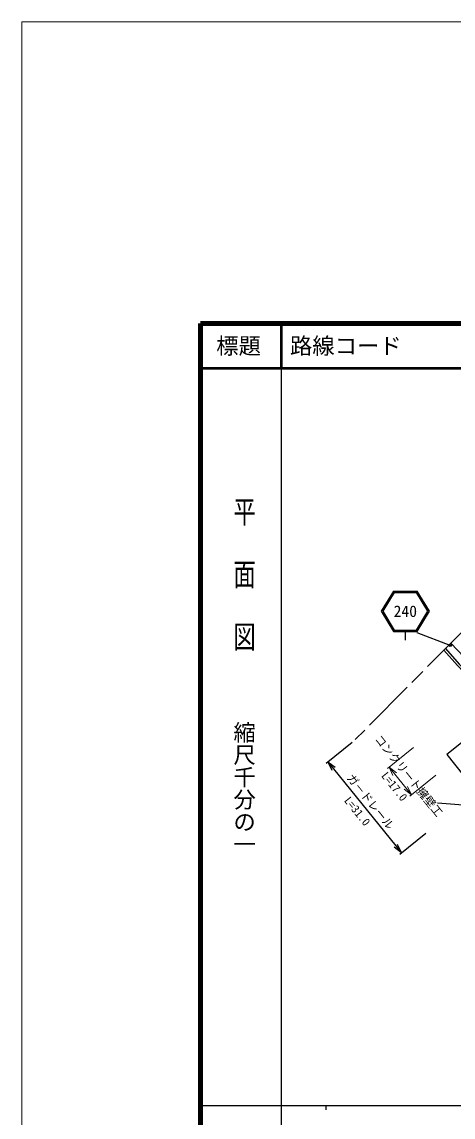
# Model space of a CAD drawing. Units: millimetres, scale not verified. Extents: x 0 to 700000, y -47500 to 447500.
# Drawn here: x 0 to 96512, y 202409 to 447500 of the extents above; entities that cross this region are included whole.
import ezdxf
from ezdxf.enums import TextEntityAlignment as Align

# ---------------------------------------------------------------- set-up
doc = ezdxf.new("R2010")
doc.units = ezdxf.units.MM
doc.header["$LTSCALE"] = 1000
doc.header["$PDMODE"] = 32
doc.header["$PDSIZE"] = 500
doc.linetypes.add('CHAIN', pattern=[18.5, 12, -1.5, 3.5, -1.5])
for name, color, linetype, lineweight in [('M-STR-HTXT', 7, 'Continuous', 25), ('M-TTL-BAND', 7, 'Continuous', 25), ('M-TTL-FRAM', 7, 'Continuous', 50), ('M-TTL-LINE', 7, 'Continuous', 25), ('M-TTL-TXT', 2, 'CHAIN', 13), ('S-TTL', 7, 'Continuous', 13), ('S-TTL-TXT', 7, 'Continuous', 50), ('作業レイヤ1', 7, 'Continuous', 13)]:
    doc.layers.add(name, color=color, linetype=linetype, lineweight=lineweight)
doc.styles.add('@ＭＳ ゴシック', font='')
doc.styles.add('ＭＳ ゴシック', font='')
doc.styles.get('@ＭＳ ゴシック').set_extended_font_data('@MS Gothic')
doc.styles.get('ＭＳ ゴシック').set_extended_font_data('MS Gothic')

msp = doc.modelspace()

# ---------------------------------------------------------------- linework, layer by layer
at = {"layer": 'M-STR-HTXT'}
for p, q in [((58000, 370000), (58000, 20000)), ((58000, 370000), (58000, 20000)), ((40000, 205000), (579000, 205000)), ((40000, 205000), (579000, 205000)), ((68000, 205000), (68000, 204000)), ((68000, 205000), (68000, 204000))]:
    msp.add_line(p, q, dxfattribs=at)
at = {"layer": 'M-TTL-BAND'}
for p, q in [((83182, 320113), (80418, 315613)), ((83350, 319813), (80771, 315613)), ((83182, 320113), (88455, 320113)), ((83350, 319813), (88287, 319813)), ((90866, 315613), (88287, 319813)), ((91218, 315613), (88455, 320113)), ((80418, 315613), (83182, 311113)), ((80771, 315613), (83350, 311413)), ((88287, 311413), (90866, 315613)), ((88455, 311113), (91218, 315613)), ((83350, 311413), (88287, 311413)), ((83182, 311113), (88455, 311113)), ((85818, 311113), (85818, 309113)), ((95884, 307943), (88499, 310793)), ((68107, 281612), (73940, 286327)), ((68496, 281926), (84966, 261555)), ((68496, 281926), (69365, 280056)), ((68496, 281926), (70142, 280685)), ((84577, 261241), (90409, 265956)), ((84966, 261555), (83319, 262796)), ((84966, 261555), (84097, 263425))]:
    msp.add_line(p, q, dxfattribs=at)
for radius in [250, 200, 150, 100, 50, 20]:
    msp.add_circle((95884, 307943), radius, dxfattribs=at)
msp.add_point((95884, 307943), dxfattribs=at)
at = {"layer": 'M-TTL-FRAM'}
msp.add_line((58000, 380000), (58000, 370000), dxfattribs=at)
at = {"layer": 'M-TTL-LINE'}
for points in [[(96003, 308466), (116607, 286840), (125596, 274476), (125497, 273730), (125112, 272946), (124354, 271862), (123871, 271471), (123234, 271116), (118424, 271155), (110500, 271480), (101664, 271999), (92984, 272681)], [(94452, 306938), (97524, 303502), (103355, 297245), (107819, 293726), (110579, 290214), (119560, 278471), (120536, 276983), (121053, 276120)], [(94787, 307238), (97856, 303805), (103661, 297577), (108140, 294046), (110934, 290490), (119927, 278732), (120917, 277222), (121394, 276426)]]:
    msp.add_lwpolyline(points, dxfattribs=at)
msp.add_lwpolyline([(95094, 283543), (100858, 276296), (113352, 286234), (107588, 293480)], close=True, dxfattribs=at)
at = {"layer": 'M-TTL-TXT'}
msp.add_line((125295, 338039), (74616, 286874), dxfattribs=at)
at = {"layer": 'S-TTL', "color": 2, "lineweight": 140}
for p, q in [((40000, 380000), (40000, 20000)), ((680000, 380000), (40000, 380000)), ((40000, 380000), (40000, 20000)), ((680000, 380000), (40000, 380000))]:
    msp.add_line(p, q, dxfattribs=at)
at = {"layer": 'S-TTL', "lineweight": 50}
for p, q in [((58000, 380000), (58000, 370000)), ((40000, 370000), (680000, 370000)), ((40000, 370000), (680000, 370000))]:
    msp.add_line(p, q, dxfattribs=at)
at = {"layer": 'S-TTL'}
for p, q in [((81803, 280398), (87635, 285113)), ((82191, 280712), (87196, 274522)), ((82191, 280712), (83060, 278843)), ((82191, 280712), (83838, 279472)), ((86808, 274207), (92640, 278923)), ((87196, 274522), (85550, 275763)), ((87196, 274522), (86328, 276391))]:
    msp.add_line(p, q, dxfattribs=at)
at = {"layer": '作業レイヤ1'}
msp.add_lwpolyline([(0, -47500), (700000, -47500), (700000, 447500), (0, 447500)], close=True, dxfattribs=at)

# ---------------------------------------------------------------- texts
at = {"layer": 'M-STR-HTXT', "style": '@ＭＳ ゴシック', "width": 1.4}
msp.add_text('平  面  図', height=3666, rotation=270, dxfattribs=at).set_placement((49777, 306475), align=Align.MIDDLE_RIGHT)
msp.add_text('平  面  図', height=3666, rotation=270, dxfattribs=at).set_placement((49777, 306475), align=Align.MIDDLE_RIGHT)
at = {"layer": 'M-STR-HTXT', "style": '@ＭＳ ゴシック'}
msp.add_text('縮尺千分の一', height=3666, rotation=270, dxfattribs=at).set_placement((49777, 261030), align=Align.MIDDLE_RIGHT)
msp.add_text('縮尺千分の一', height=3666, rotation=270, dxfattribs=at).set_placement((49777, 261030), align=Align.MIDDLE_RIGHT)
at = {"layer": 'M-TTL-BAND', "style": 'ＭＳ ゴシック'}
msp.add_text('240', height=2566, dxfattribs=at).set_placement((85818, 315613), align=Align.MIDDLE_CENTER)
msp.add_text('ガ－ドレール', height=1833, rotation=308.955, dxfattribs=at).set_placement((76864, 272090), align=Align.BOTTOM_CENTER)
msp.add_text('L=31.0', height=1833, rotation=308.955, dxfattribs=at).set_placement((75068, 270861), align=Align.MIDDLE_CENTER)
at = {"layer": 'S-TTL', "style": 'ＭＳ ゴシック'}
msp.add_text('コンクリート擁壁工', height=1833, rotation=308.678, dxfattribs=at).set_placement((85452, 277854), align=Align.BOTTOM_CENTER)
msp.add_text('L=17.0', height=1833, rotation=308.678, dxfattribs=at).set_placement((83379, 276403), align=Align.MIDDLE_CENTER)
at = {"layer": 'S-TTL-TXT', "style": 'ＭＳ ゴシック'}
msp.add_text('標題', height=3666, dxfattribs=at).set_placement((48500, 375000), align=Align.MIDDLE_CENTER)
msp.add_text('標題', height=3666, dxfattribs=at).set_placement((48500, 375000), align=Align.MIDDLE_CENTER)
msp.add_text('路線コード', height=3666, dxfattribs=at).set_placement((60000, 375000), align=Align.MIDDLE_LEFT)
msp.add_text('路線コード', height=3666, dxfattribs=at).set_placement((60000, 375000), align=Align.MIDDLE_LEFT)

doc.saveas('drawing.dxf')
